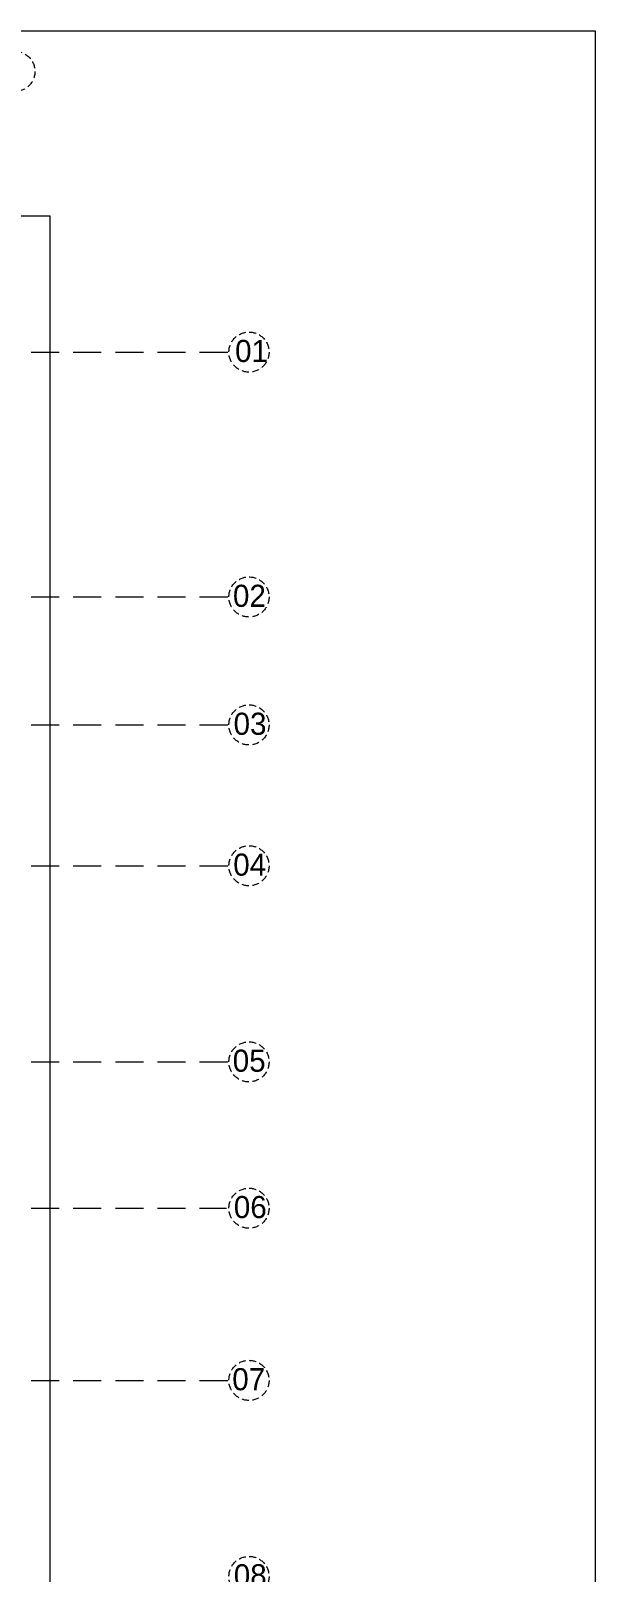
# Model space of a CAD drawing. Header units: inches. Extents: x 23587 to 409338, y -226199 to -75910.
# Drawn here: x 408038 to 408344, y -220569 to -219732 of the extents above; entities that cross this region are included whole.
import ezdxf

# ---------------------------------------------------------------- set-up
doc = ezdxf.new("R2010")
doc.units = ezdxf.units.IN
doc.header["$LTSCALE"] = 25.4
doc.header["$MEASUREMENT"] = 0
doc.linetypes.add('DASHED', pattern=[0.75, 0.5, -0.25])
doc.layers.add('Fresh air fan', color=250, linetype='Continuous', lineweight=0)
doc.styles.add('2', font='ARIALN.TTF')

# ---------------------------------------------------------------- blocks, each defined once
blk = doc.blocks.new('DFGHSDFGSDH')
at = {"layer": 'Fresh air fan', "color": 253, "linetype": 'DASHED', "lineweight": 9, "ltscale": 1.2}
for p, q in [((17832.08, -15139.83), (18373.76, -15139.83)), ((17832.08, -15272.83), (18373.76, -15272.83)), ((17832.08, -15342.33), (18373.76, -15342.33)), ((17832.08, -15418.83), (18373.76, -15418.83)), ((17832.08, -15525.33), (18373.76, -15525.33)), ((17832.08, -15604.83), (18372.45, -15604.83)), ((17832.08, -15698.33), (18373.76, -15698.33))]:
    blk.add_line(p, q, dxfattribs=at)
at = {"layer": 'Fresh air fan', "color": 251, "linetype": 'DASHED', "lineweight": 9, "ltscale": 0.3, "true_color": 0x636466}
for centre in [(18257.61, -14987.38), (18384.66, -15139.83), (18384.66, -15272.83), (18384.66, -15342.33), (18384.66, -15418.83), (18384.66, -15525.33), (18384.66, -15604.83), (18384.66, -15698.33), (18384.66, -15804.83)]:
    blk.add_circle(centre, 10.89, dxfattribs=at)
at = {"layer": 'Fresh air fan', "color": 250, "lineweight": 13, "ltscale": 0.09, "char_height": 12, "attachment_point": 1, "style": '2'}
for s, insert in [('{\\fCentury Gothic|b0|i0|c0|p34;01}', (18377.14, -15133.2)), ('{\\fCentury Gothic|b0|i0|c0|p34;02}', (18375.98, -15266.2)), ('{\\fCentury Gothic|b0|i0|c0|p34;03}', (18376.31, -15335.7)), ('{\\fCentury Gothic|b0|i0|c0|p34;04}', (18376.14, -15412.2)), ('{\\fCentury Gothic|b0|i0|c0|p34;05}', (18375.85, -15518.7)), ('{\\fCentury Gothic|b0|i0|c0|p34;06}', (18376.45, -15598.2)), ('{\\fCentury Gothic|b0|i0|c0|p34;07}', (18375.6, -15691.7)), ('{\\fCentury Gothic|b0|i0|c0|p34;08}', (18376.43, -15798.2))]:
    blk.add_mtext_dynamic_manual_height_columns(s, width=13.1513, gutter_width=0.5, heights=[0], dxfattribs=dict(at, insert=insert))

msp = doc.modelspace()

# ---------------------------------------------------------------- linework, layer by layer
at = {"layer": 'Fresh air fan', "color": 250, "lineweight": 13, "ltscale": 0.09}
for p in [(407700.48, -219832.44), (408048.48, -220888.44)]:
    msp.add_line(p, (408048.48, -219832.44), dxfattribs=at)
msp.add_lwpolyline([(407429.04, -219731.94), (408344.24, -219731.94), (408344.24, -221142.98), (407429.04, -221142.98)], close=True, dxfattribs=at)

# ---------------------------------------------------------------- block references
at = {"layer": 'Fresh air fan', "color": 250, "lineweight": 13}
msp.add_blockref('DFGHSDFGSDH', (389771.67, -204766.61), dxfattribs=at)

doc.saveas('drawing.dxf')
